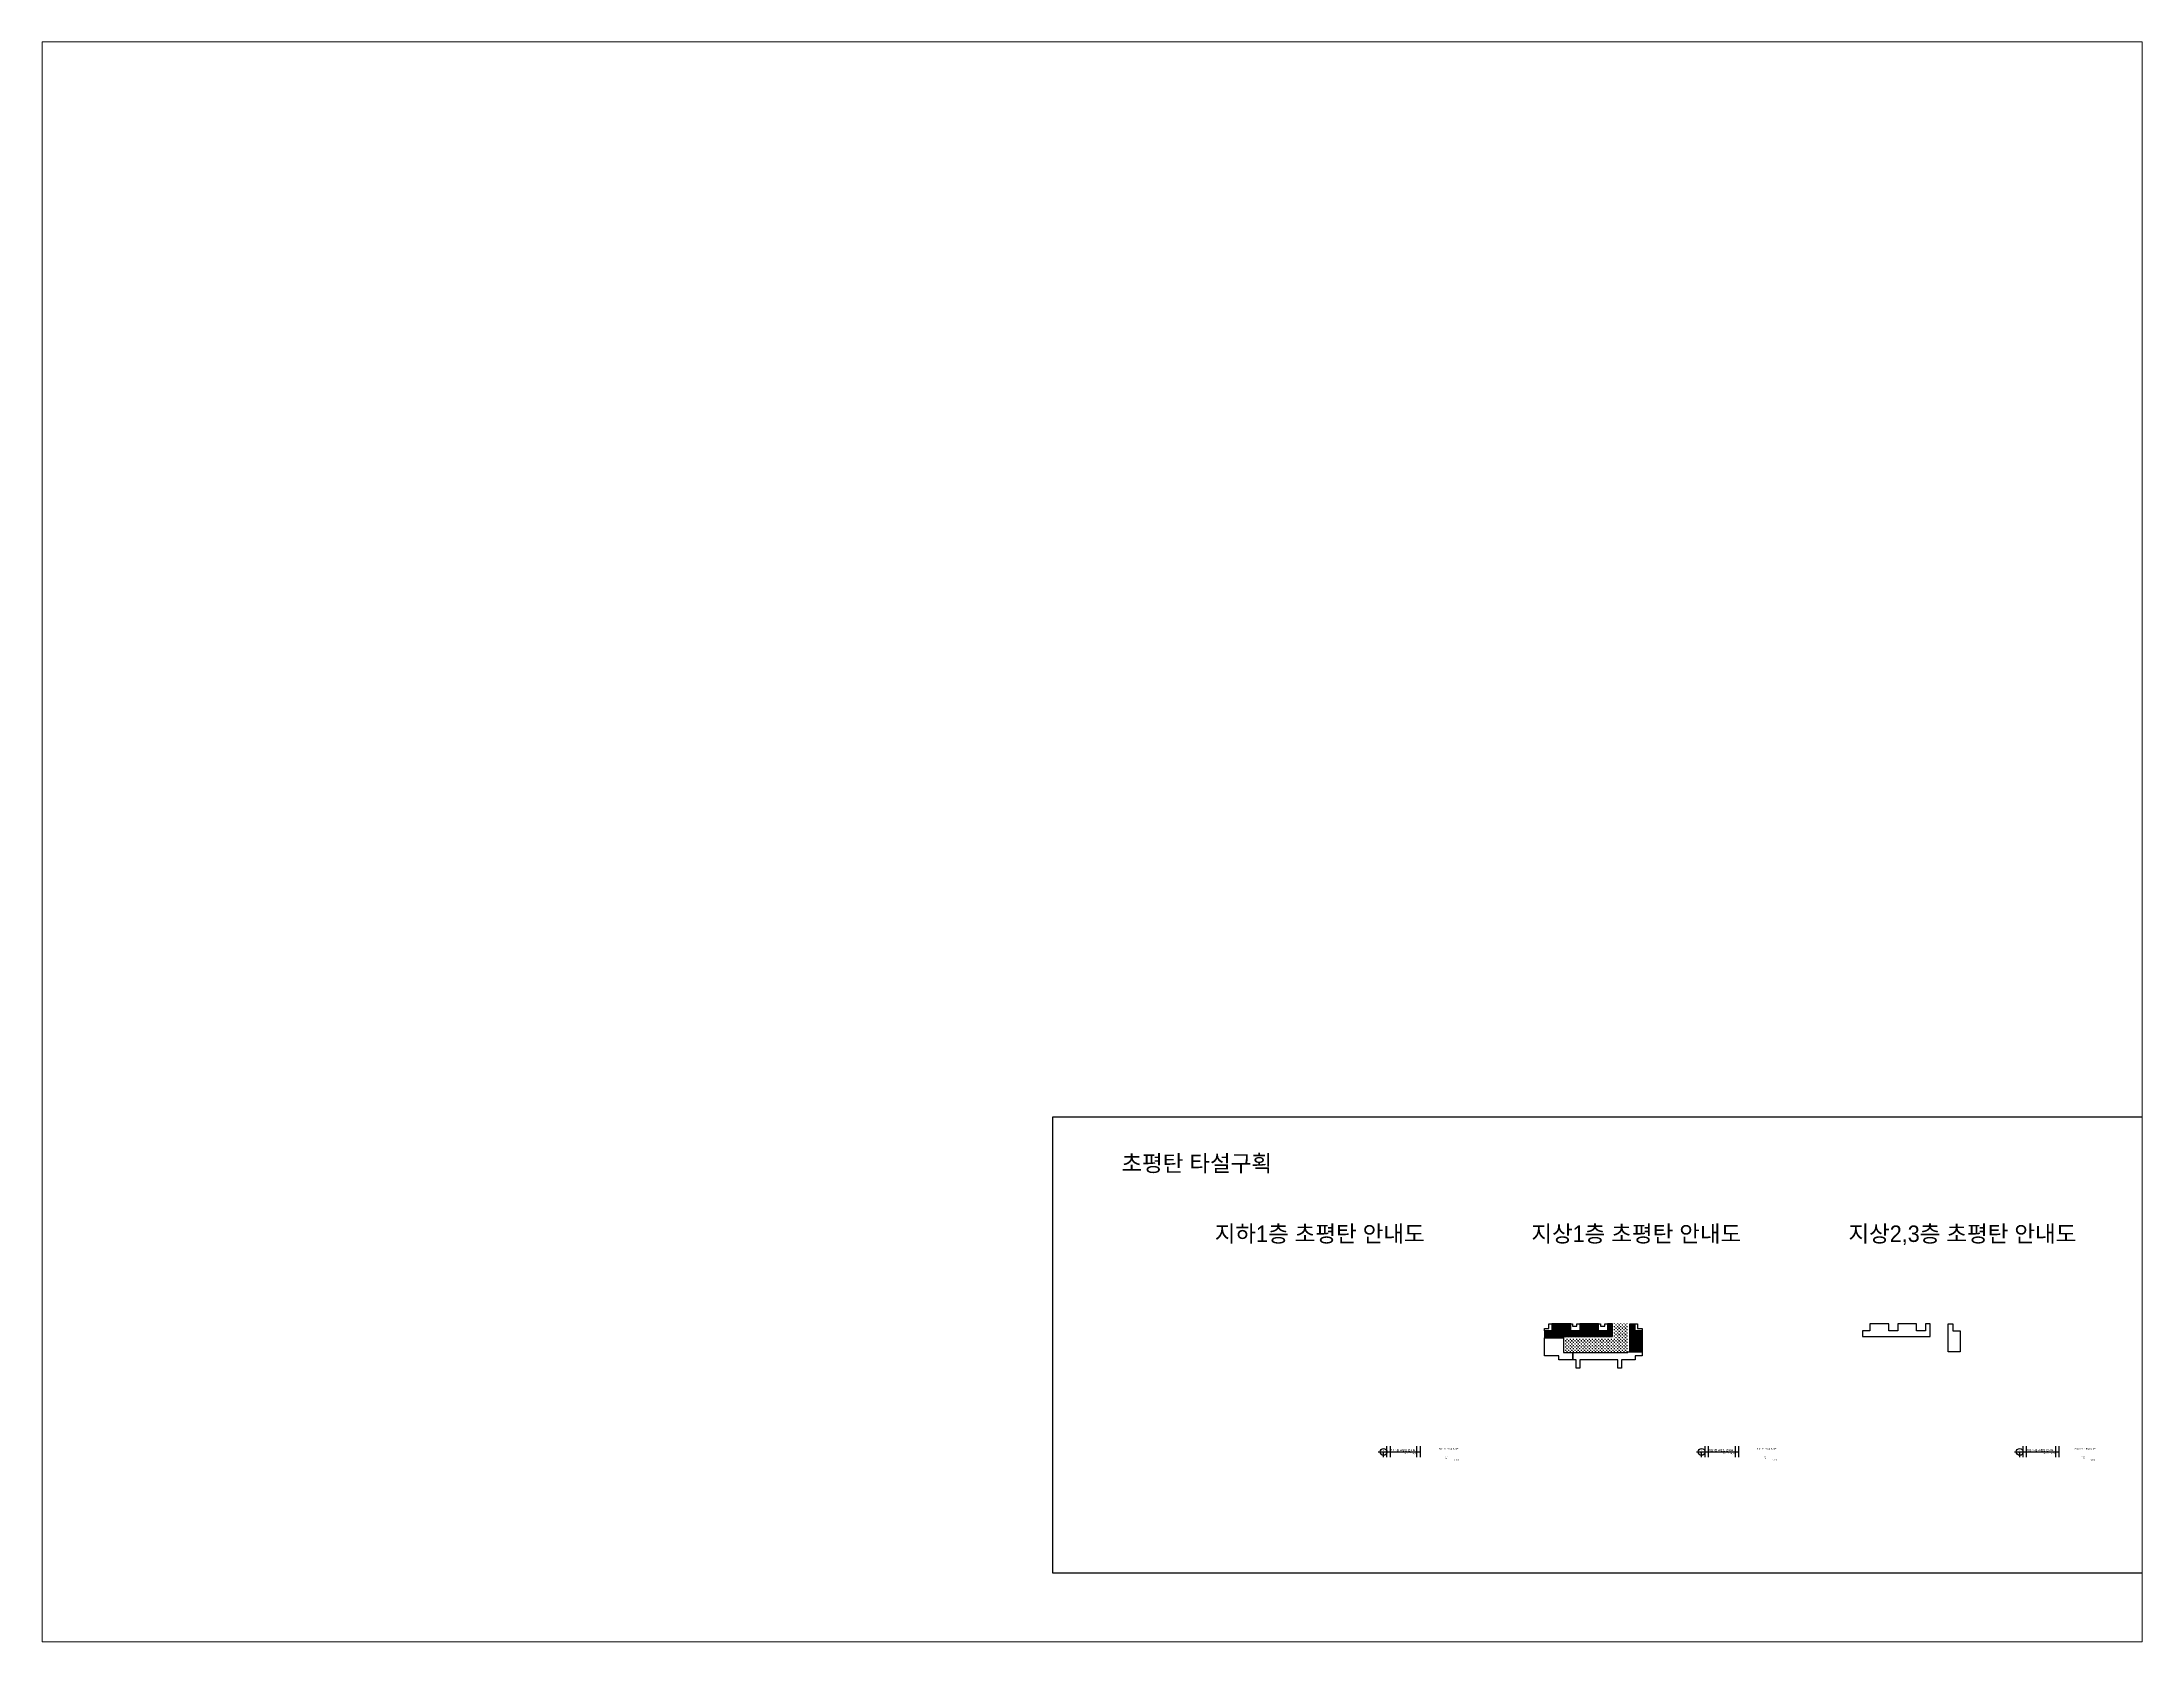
# Paper-space layout 'Layout1' of a CAD drawing. Header units: millimetres. Extents: x 1.05 to 9.45, y 0.8 to 7.2.
# The model-space entities are those that its viewports show. They can reach past a viewport. Long polylines and large blocks are cut down to what shows.
import ezdxf
from ezdxf.enums import TextEntityAlignment as Align

# ---------------------------------------------------------------- set-up
doc = ezdxf.new("R2010")
doc.units = ezdxf.units.MM
doc.header["$LTSCALE"] = 1000
doc.header["$MEASUREMENT"] = 0
doc.linetypes.add('03 단지-0902$0$HIDDEN', pattern=[0.375, 0.25, -0.125])
doc.layers.get('DEFPOINTS').update_dxf_attribs({"color": 117, "linetype": 'CONTINUOUS'})
for name, color, linetype in [('A-TIT', 2, 'CONTINUOUS'), ('A-TXT-5.0', 3, 'CONTINUOUS'), ('AREA_초평탄', 4, 'CONTINUOUS'), ('CJ_Angle Joint', 5, '03 단지-0902$0$HIDDEN'), ("CON'C", 2, 'CONTINUOUS'), ('FORM', 7, 'CONTINUOUS'), ('SYM-2', 7, 'CONTINUOUS'), ('TEX', 3, 'CONTINUOUS'), ('TEX-SYM', 3, 'CONTINUOUS')]:
    doc.layers.add(name, color=color, linetype=linetype)
doc.styles.add('돋움', font='Dotum.ttf', dxfattribs={"width": 0.9})

msp = doc.modelspace()

# ---------------------------------------------------------------- hatches: boundary and pattern name
at = {"layer": 'CJ_Angle Joint', "ltscale": 3}
h = msp.add_hatch(dxfattribs=at)
h.set_pattern_fill('ANSI31', color=4, scale=12000)
h.paths.add_polyline_path([(10349703, 2934285), (10357503, 2934285), (10357503, 2922885), (10369303, 2922885), (10369303, 2889885), (10349703, 2889885)])
h.paths.add_polyline_path([(10322104, 2934285), (10314303, 2934285), (10314353, 2922885), (10300203, 2922885), (10300203, 2934285), (10270303, 2934285), (10270303, 2922884), (10256203, 2922885), (10256203, 2934285), (10226303, 2934285), (10226303, 2922885), (10214503, 2922885), (10214503, 2911885), (10245103, 2911885), (10245103, 2913885), (10322103, 2913885)])
at = {"layer": "CON'C", "ltscale": 3}
h = msp.add_hatch(dxfattribs=at)
h.set_pattern_fill('CROSS', color=8, scale=10000)
h.paths.add_polyline_path([(10346903, 2934885), (10346903, 2889885), (10247903, 2889885), (10247903, 2911885), (10324903, 2911885), (10324903, 2934885)])

# ---------------------------------------------------------------- linework, layer by layer
at = {"layer": 'A-TIT'}
for p, q in [((9951150, 2731313), (10017948, 2731313)), ((9959550, 2722913), (9959550, 2731313)), ((10455150, 2731313), (10522359, 2731313)), ((10463550, 2722913), (10463550, 2731313)), ((10959150, 2731313), (11030285, 2731313)), ((10967550, 2722913), (10967550, 2731313))]:
    msp.add_line(p, q, dxfattribs=at)
for centre in [(9959550, 2731313), (10463550, 2731313), (10967550, 2731313)]:
    msp.add_circle(centre, 5400, dxfattribs=at)
at = {"layer": 'AREA_초평탄', "color": 4, "ltscale": 3}
for points in [[(10322104, 2934285), (10314303, 2934285), (10314353, 2922885), (10300203, 2922885), (10300203, 2934285), (10270303, 2934285), (10270303, 2922884), (10256203, 2922885), (10256203, 2934285), (10226303, 2934285), (10226303, 2922885), (10214503, 2922885), (10214503, 2911885), (10245103, 2911885), (10245103, 2913885), (10322103, 2913885)], [(10214503, 2922885), (10214503, 2926935), (10221653, 2926935), (10221653, 2934285), (10226303, 2934285), (10226303, 2922885)], [(10256203, 2934285), (10259103, 2934285), (10259103, 2930330), (10266003, 2930335), (10266003, 2934285), (10270303, 2934285), (10270302, 2922884), (10256203, 2922885)], [(10300203, 2934285), (10303103, 2934285), (10303103, 2930335), (10310003, 2930335), (10310003, 2934285), (10314303, 2934285), (10314303, 2922885), (10300203, 2922885)], [(10349703, 2934285), (10357503, 2934285), (10357503, 2922885), (10369303, 2922885), (10369303, 2889885), (10349703, 2889885)], [(10357503, 2934285), (10362153, 2934285), (10362153, 2926835), (10369303, 2926835), (10369303, 2922885), (10357503, 2922885)], [(10825703, 2934285), (10818303, 2934285), (10818353, 2922885), (10804203, 2922885), (10804203, 2934285), (10774303, 2934285), (10774303, 2922884), (10760203, 2922885), (10760203, 2934285), (10730303, 2934285), (10730303, 2922885), (10718503, 2922885), (10718503, 2913885), (10825703, 2913885)], [(10854103, 2934285), (10861503, 2934285), (10861503, 2922885), (10873303, 2922885), (10873303, 2889885), (10854103, 2889885)], [(10214503, 2911885), (10244753, 2911885), (10244753, 2888534), (10259347, 2888534), (10259353, 2876985), (10237353, 2876985), (10237353, 2883635), (10214503, 2883635)], [(10259347, 2888541), (10346503, 2888585), (10346503, 2889885), (10369303, 2889885), (10369303, 2883635), (10358303, 2883635), (10358303, 2876985), (10336403, 2876975), (10336403, 2863985), (10330703, 2863985), (10330703, 2876985), (10270403, 2876985), (10270403, 2863985), (10264653, 2863985), (10264653, 2876985), (10259347, 2876985)]]:
    msp.add_lwpolyline(points, close=True, dxfattribs=at)
at = {"layer": 'AREA_초평탄', "color": 4, "ltscale": 3, "const_width": 100}
msp.add_lwpolyline([(10854103, 2934285), (10850503, 2934285)], dxfattribs=at)
at = {"layer": 'AREA_초평탄', "color": 6, "ltscale": 3, "const_width": 300}
for points in [[(10229253, 2876985), (10232253, 2876985)], [(10264653, 2876985), (10270413, 2876975)], [(10330703, 2876985), (10336463, 2876975)]]:
    msp.add_lwpolyline(points, dxfattribs=at)
at = {"layer": 'CJ_Angle Joint', "color": 5, "ltscale": 8, "const_width": 500}
for points in [[(10322104, 2934285), (10322104, 2913885), (10245103, 2913885), (10245103, 2911885), (10214503, 2911885)], [(10214503, 2922885), (10226303, 2922885), (10226303, 2934285)], [(10256203, 2934285), (10256202, 2922885), (10270303, 2922885), (10270303, 2934285)], [(10300203, 2934285), (10300203, 2922885), (10314353, 2922885), (10314303, 2934285)], [(10349703, 2934285), (10349703, 2889885), (10369303, 2889885)], [(10357503, 2934285), (10357503, 2922885), (10369303, 2922885)], [(10718503, 2922885), (10730303, 2922885), (10730303, 2934285)], [(10825703, 2934267), (10825703, 2913885), (10749103, 2913867), (10718503, 2913885)], [(10760203, 2934285), (10760202, 2922885), (10774303, 2922885), (10774303, 2934285)], [(10804203, 2934285), (10804203, 2922885), (10818353, 2922885), (10818303, 2934285)], [(10854103, 2934285), (10854103, 2889885), (10873303, 2889885)], [(10861503, 2934285), (10861503, 2922885), (10873303, 2922885)], [(10214503, 2911885), (10244753, 2911885), (10244753, 2888534), (10346503, 2888585), (10346503, 2889885), (10349703, 2889885)], [(10237353, 2876985), (10237353, 2883635), (10214503, 2883635)], [(10259347, 2888541), (10259353, 2876985)], [(10358303, 2876985), (10358303, 2883635), (10369303, 2883635)]]:
    msp.add_lwpolyline(points, dxfattribs=at)
at = {"layer": "CON'C", "color": 4, "ltscale": 3}
msp.add_lwpolyline([(9435661, 3262264), (11303436, 3262264), (11303436, 2538925), (9435661, 2538925)], close=True, dxfattribs=at)
at = {"layer": "CON'C", "color": 8, "ltscale": 3, "const_width": 100}
for points in [[(10346903, 2934885), (10346903, 2889885), (10247903, 2889885), (10247903, 2911885), (10324903, 2911885), (10324903, 2934885)], [(10850903, 2934885), (10850903, 2889885), (10751903, 2889885), (10751903, 2911885), (10828903, 2911885), (10828903, 2934885)]]:
    msp.add_lwpolyline(points, close=True, dxfattribs=at)
at = {"layer": 'DEFPOINTS', "linetype": 'ByBlock'}
for p, q in [((9964950, 2722913), (9964950, 2740167)), ((9970350, 2722913), (9970350, 2740167)), ((10012548, 2722913), (10012548, 2740167)), ((10017948, 2722913), (10017948, 2740167)), ((10468950, 2722913), (10468950, 2740167)), ((10474350, 2722913), (10474350, 2740167)), ((10516959, 2722913), (10516959, 2740167)), ((10522359, 2722913), (10522359, 2740167)), ((10972950, 2722913), (10972950, 2740167)), ((10978350, 2722913), (10978350, 2740167)), ((11024885, 2722913), (11024885, 2740167)), ((11030285, 2722913), (11030285, 2740167))]:
    msp.add_line(p, q, dxfattribs=at)

# ---------------------------------------------------------------- texts
at = {"layer": 'A-TXT-5.0', "style": '돋움'}
for s, p in [('지하1층 초평탄 안내도', (9970276, 2732573)), ('지상1층 초평탄 안내도', (10474276, 2732573)), ('지상2.3층 초평탄 안내도', (10978276, 2732573))]:
    msp.add_text(s, height=3000, dxfattribs=at).set_placement(p)
for p in [(10012764, 2728810), (10517174, 2728810), (11025101, 2728810)]:
    msp.add_text('축척 : 1/1,200(A3)', height=1800, dxfattribs=at).set_placement(p, align=Align.MIDDLE_RIGHT)
at = {"layer": 'FORM', "color": 6, "style": '돋움'}
msp.add_text('초평탄 타설구획', height=26086.8, dxfattribs=at).set_placement((9782833, 3175578), align=Align.RIGHT)
at = {"layer": 'FORM', "color": 7, "style": '돋움'}
for s, p in [('지하1층 초평탄 안내도', (10024657, 3063926)), ('지상1층 초평탄 안내도', (10526321, 3063926)), ('지상2,3층 초평탄 안내도', (11057192, 3063926))]:
    msp.add_text(s, height=26086.8, dxfattribs=at).set_placement(p, align=Align.RIGHT)
at = {"layer": 'SYM-2', "color": 3, "style": '돋움'}
for s, p in [('A', (9957378, 2729242)), ('1', (9959462, 2733722)), ('-', (9961937, 2729207)), ('A', (10461378, 2729242)), ('1', (10463462, 2733722)), ('-', (10465937, 2729207)), ('A', (10965378, 2729242)), ('1', (10967462, 2733722)), ('-', (10969937, 2729207))]:
    msp.add_text(s, height=1800, dxfattribs=at).set_placement(p, align=Align.MIDDLE_CENTER)
at = {"layer": 'TEX', "style": '돋움'}
for p in [(10042145, 2971230), (10546145, 2971230)]:
    msp.add_text('(용접이형 철망 상하 Ø6 100x100)', height=30, dxfattribs=at).set_placement(p, align=Align.MIDDLE_LEFT)
at = {"layer": 'TEX-SYM', "style": '돋움'}
for s, height, p in [('지하1층 초평탄 안내도', 2400, (10062904, 2735928)), ('지상1층 초평탄 안내도', 2400, (10566734, 2735928)), ('지상2.3층 초평탄 안내도', 2400, (11071285, 2735928)), ('1/1200', 1200, (10059782, 2723090)), ('1/600', 1200, (10059782, 2721126)), ('1401', 2400, (10075349, 2718343)), ('1/1200', 1200, (10563782, 2723090)), ('1/600', 1200, (10563782, 2721126)), ('1402', 2400, (10579349, 2718343)), ('1/1200', 1200, (11067782, 2723090)), ('1/600', 1200, (11067782, 2721126)), ('1403', 2400, (11083349, 2718343))]:
    msp.add_text(s, height=height, dxfattribs=at).set_placement(p, align=Align.MIDDLE_CENTER)

psp = doc.layouts.get("Layout1")

# ---------------------------------------------------------------- viewports
at = {"layer": "CON'C", "color": 4, "ltscale": 3}
psp.add_viewport(center=(5.25, 4), size=(8.4, 6.4), view_center_point=(9497599.7068, 3697646.8236), view_height=2535151.303132, dxfattribs=at)

doc.saveas('drawing.dxf')
